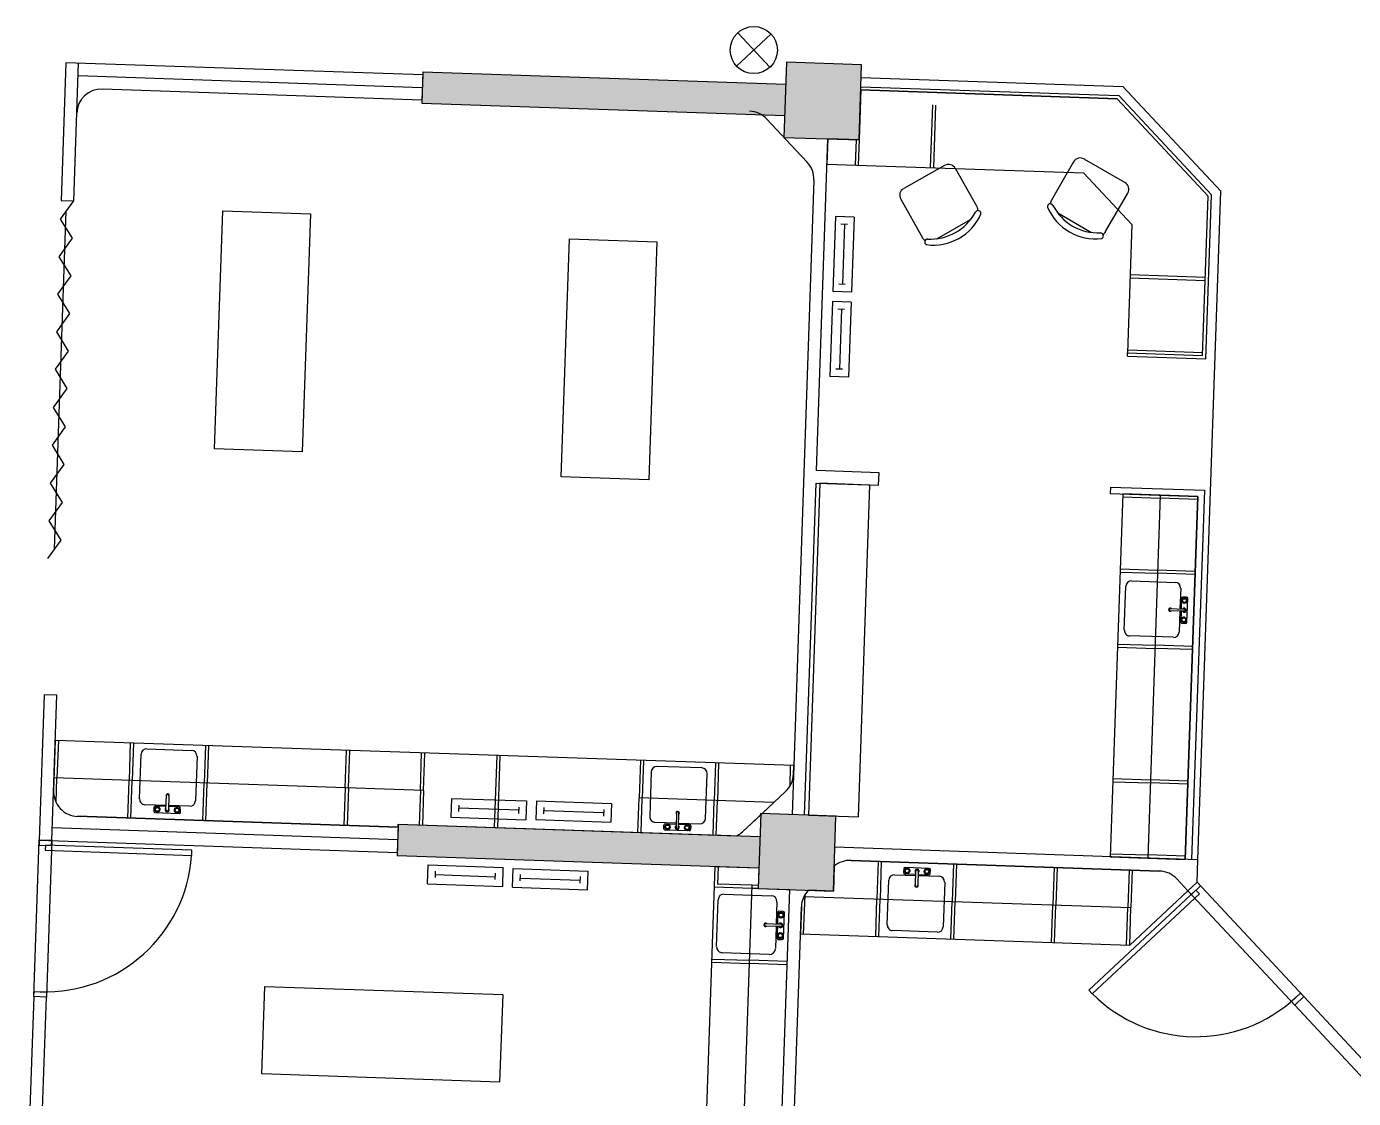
# Model space of a CAD drawing. Extents: x -28 to 149, y -33 to 76.
# Drawn here: x 102.55 to 113.15, y 14.36 to 22.92 of the extents above; entities that cross this region are included whole.
import ezdxf

# ---------------------------------------------------------------- set-up
doc = ezdxf.new("R2010")
doc.units = 0
doc.layers.add('arq-proyección edificios anexos', color=250, linetype='Continuous')

# ---------------------------------------------------------------- blocks, each defined once
blk = doc.blocks.new('Torre Sur')
for points in [[(34.138, 23.842), (33.539, 23.863), (33.518, 23.263), (34.118, 23.243)], [(33.533, 23.688), (30.635, 23.788), (30.626, 23.538), (33.524, 23.438)], [(33.933, 17.846), (33.333, 17.866), (33.312, 17.267), (33.912, 17.246)], [(33.327, 17.682), (30.438, 17.781), (30.43, 17.531), (33.318, 17.432)]]:
    blk.add_hatch(color=256).paths.add_polyline_path(points)
for p, q in [((33.14, 23.833), (33.414, 24.089)), ((33.405, 23.824), (33.149, 24.098)), ((27.785, 23.86), (27.748, 22.761)), ((30.634, 23.763), (27.785, 23.86)), ((27.848, 22.758), (27.885, 23.857)), ((33.539, 23.863), (33.518, 23.263)), ((34.138, 23.842), (33.539, 23.863)), ((34.118, 23.243), (34.138, 23.842)), ((27.882, 23.757), (30.63, 23.663)), ((30.635, 23.788), (30.626, 23.538)), ((30.634, 23.763), (30.627, 23.563)), ((30.635, 23.788), (33.533, 23.688)), ((34.135, 23.742), (36.224, 23.671)), ((28.078, 23.65), (30.627, 23.563)), ((34.132, 23.642), (34.118, 23.243)), ((34.132, 23.667), (36.19, 23.597)), ((34.132, 23.642), (36.179, 23.572)), ((36.179, 23.572), (34.132, 23.642)), ((37.006, 22.833), (36.224, 23.671)), ((30.626, 23.538), (33.524, 23.438)), ((34.703, 23.523), (34.686, 23.023)), ((34.728, 23.522), (34.711, 23.022)), ((36.904, 22.795), (36.179, 23.572)), ((36.904, 22.795), (36.179, 23.572)), ((36.93, 22.805), (36.19, 23.597)), ((33.382, 23.409), (33.615, 23.16)), ((33.518, 23.263), (34.118, 23.243)), ((33.777, 20.603), (33.868, 23.251)), ((33.868, 23.251), (33.861, 23.051)), ((34.118, 23.243), (33.868, 23.251)), ((34.093, 23.244), (34.086, 23.044)), ((34.118, 23.243), (34.111, 23.043)), ((33.615, 23.16), (33.703, 23.065)), ((33.861, 23.051), (35.91, 22.981)), ((34.8, 23.04), (34.474, 22.856)), ((35.059, 22.708), (34.886, 23.016)), ((35.83, 23.068), (35.653, 22.762)), ((36.24, 22.904), (35.915, 23.091)), ((33.757, 22.922), (33.583, 17.858)), ((35.91, 22.981), (36.296, 22.567)), ((36.086, 22.512), (36.263, 22.818)), ((36.822, 17.496), (37.006, 22.833)), ((36.86, 21.523), (36.904, 22.795)), ((36.86, 21.523), (36.904, 22.795)), ((36.885, 21.497), (36.93, 22.805)), ((27.695, 19.975), (27.787, 22.674)), ((27.742, 22.611), (27.848, 22.758)), ((27.748, 22.761), (27.848, 22.758)), ((28.972, 20.778), (29.037, 22.677)), ((29.037, 22.677), (29.737, 22.653)), ((34.45, 22.771), (34.624, 22.462)), ((27.837, 22.458), (27.742, 22.611)), ((29.737, 22.653), (29.672, 20.754)), ((33.928, 22.633), (33.907, 22.033)), ((34.078, 22.628), (33.928, 22.633)), ((34.024, 22.569), (33.973, 22.571)), ((34, 22.57), (33.984, 22.091)), ((34.078, 22.628), (34.057, 22.028)), ((34.737, 22.454), (35.007, 22.607)), ((35.704, 22.66), (35.972, 22.505)), ((36.296, 22.567), (36.261, 21.543)), ((27.732, 22.311), (27.837, 22.458)), ((31.74, 20.554), (31.805, 22.453)), ((31.805, 22.453), (32.504, 22.429)), ((32.504, 22.429), (32.439, 20.53)), ((27.827, 22.158), (27.732, 22.311)), ((27.722, 22.011), (27.827, 22.158)), ((36.281, 22.143), (36.881, 22.122)), ((36.282, 22.168), (36.882, 22.147)), ((34.007, 22.09), (33.956, 22.092)), ((27.817, 21.858), (27.722, 22.011)), ((33.904, 21.954), (33.884, 21.355)), ((34.054, 21.949), (33.904, 21.954)), ((34.057, 22.028), (33.907, 22.033)), ((34.054, 21.949), (34.034, 21.35)), ((27.712, 21.712), (27.817, 21.858)), ((34, 21.89), (33.949, 21.892)), ((33.977, 21.891), (33.961, 21.413)), ((27.806, 21.558), (27.712, 21.712)), ((27.701, 21.412), (27.806, 21.558)), ((36.26, 21.518), (36.261, 21.543)), ((36.26, 21.518), (36.885, 21.497)), ((36.261, 21.543), (36.86, 21.523)), ((36.261, 21.543), (36.86, 21.523)), ((36.262, 21.568), (36.861, 21.547)), ((27.796, 21.258), (27.701, 21.412)), ((33.984, 21.412), (33.933, 21.414)), ((34.034, 21.35), (33.884, 21.355)), ((27.687, 21.107), (27.796, 21.258)), ((27.782, 20.953), (27.687, 21.107)), ((27.677, 20.807), (27.782, 20.953)), ((27.772, 20.653), (27.677, 20.807)), ((29.672, 20.754), (28.972, 20.778)), ((27.663, 20.502), (27.772, 20.653)), ((32.439, 20.53), (31.74, 20.554)), ((34.277, 20.586), (33.777, 20.603)), ((34.273, 20.486), (34.277, 20.586)), ((27.757, 20.348), (27.663, 20.502)), ((33.683, 17.854), (33.774, 20.503)), ((33.804, 20.502), (33.713, 17.853)), ((33.774, 20.503), (34.273, 20.486)), ((34.203, 20.488), (33.804, 20.502)), ((34.112, 17.84), (34.203, 20.488)), ((36.124, 20.472), (36.122, 20.422)), ((36.124, 20.472), (36.874, 20.446)), ((36.874, 20.446), (36.772, 17.498)), ((27.652, 20.202), (27.757, 20.348)), ((36.122, 20.422), (36.822, 20.398)), ((36.222, 20.419), (36.123, 17.52)), ((36.221, 20.394), (36.521, 20.383)), ((36.822, 20.398), (36.222, 20.419)), ((36.522, 20.408), (36.422, 17.51)), ((36.821, 20.373), (36.521, 20.383)), ((36.822, 20.398), (36.722, 17.5)), ((36.722, 17.5), (36.822, 20.398)), ((27.747, 20.048), (27.652, 20.202)), ((27.642, 19.902), (27.747, 20.048)), ((36.202, 19.819), (36.501, 19.809)), ((36.201, 19.794), (36.501, 19.784)), ((36.292, 19.723), (36.643, 19.711)), ((36.801, 19.799), (36.501, 19.809)), ((36.8, 19.774), (36.501, 19.784)), ((36.235, 19.33), (36.247, 19.68)), ((36.685, 19.665), (36.679, 19.499)), ((36.601, 19.502), (36.713, 19.498)), ((36.691, 19.585), (36.688, 19.499)), ((36.731, 19.593), (36.701, 19.594)), ((36.734, 19.393), (36.741, 19.583)), ((36.712, 19.48), (36.6, 19.484)), ((36.679, 19.481), (36.673, 19.315)), ((36.688, 19.481), (36.685, 19.395)), ((36.628, 19.273), (36.277, 19.285)), ((36.694, 19.385), (36.724, 19.384)), ((36.18, 19.194), (36.48, 19.184)), ((36.181, 19.219), (36.481, 19.209)), ((36.78, 19.174), (36.48, 19.184)), ((36.781, 19.199), (36.481, 19.209)), ((27.612, 18.813), (27.572, 17.654)), ((27.712, 18.81), (27.612, 18.813)), ((27.672, 17.651), (27.712, 18.81)), ((27.7, 18.45), (27.686, 18.05)), ((33.596, 18.248), (27.7, 18.45)), ((27.725, 18.449), (27.714, 18.149)), ((28.299, 18.43), (28.289, 18.13)), ((28.324, 18.429), (28.314, 18.129)), ((28.373, 17.982), (28.386, 18.339)), ((28.432, 18.382), (28.788, 18.37)), ((28.899, 18.409), (28.889, 18.109)), ((28.924, 18.408), (28.914, 18.108)), ((30.015, 18.07), (30.026, 18.37)), ((30.04, 18.07), (30.051, 18.369)), ((30.615, 18.05), (30.625, 18.35)), ((30.64, 18.049), (30.65, 18.349)), ((31.225, 18.329), (31.205, 17.754)), ((31.25, 18.328), (31.23, 17.754)), ((28.832, 18.324), (28.819, 17.967)), ((32.372, 18.29), (32.362, 17.99)), ((32.397, 18.289), (32.387, 17.989)), ((32.861, 18.23), (32.504, 18.242)), ((32.971, 18.269), (32.961, 17.969)), ((32.996, 18.268), (32.986, 17.968)), ((33.566, 18.085), (33.571, 18.248)), ((33.594, 18.18), (33.596, 18.248)), ((30.64, 18.049), (27.689, 18.15)), ((27.708, 17.953), (27.714, 18.149)), ((28.279, 17.83), (28.289, 18.13)), ((28.304, 17.829), (28.314, 18.129)), ((32.458, 18.199), (32.446, 17.843)), ((32.892, 17.827), (32.904, 18.184)), ((36.143, 18.12), (36.443, 18.11)), ((36.144, 18.145), (36.444, 18.135)), ((36.744, 18.125), (36.444, 18.135)), ((28.584, 17.896), (28.588, 18.01)), ((28.607, 18.01), (28.603, 17.896)), ((28.878, 17.809), (28.889, 18.109)), ((28.903, 17.808), (28.914, 18.108)), ((30.015, 18.07), (30.005, 17.771)), ((30.04, 18.07), (30.03, 17.77)), ((30.615, 18.05), (30.606, 17.775)), ((30.64, 18.049), (30.631, 17.774)), ((33.436, 17.953), (33.53, 18.041)), ((33.436, 17.953), (33.53, 18.041)), ((36.743, 18.1), (36.443, 18.11)), ((28.586, 17.931), (28.416, 17.936)), ((28.488, 17.915), (28.487, 17.884)), ((28.585, 17.921), (28.498, 17.924)), ((28.773, 17.924), (28.604, 17.93)), ((28.691, 17.918), (28.604, 17.921)), ((28.7, 17.877), (28.701, 17.907)), ((30.863, 17.987), (30.858, 17.837)), ((30.863, 17.987), (31.463, 17.966)), ((30.922, 17.933), (30.92, 17.882)), ((30.921, 17.91), (31.4, 17.894)), ((31.401, 17.917), (31.399, 17.866)), ((31.463, 17.966), (31.458, 17.816)), ((31.542, 17.968), (31.537, 17.818)), ((31.542, 17.968), (32.141, 17.947)), ((31.6, 17.914), (31.599, 17.863)), ((32.141, 17.947), (32.136, 17.797)), ((32.352, 17.715), (32.362, 17.99)), ((33.436, 17.953), (32.362, 17.99)), ((32.377, 17.714), (32.387, 17.989)), ((32.952, 17.694), (32.961, 17.969)), ((32.977, 17.694), (32.986, 17.968)), ((33.186, 17.72), (33.436, 17.953)), ((33.343, 17.866), (33.436, 17.953)), ((30.437, 17.756), (27.879, 17.844)), ((27.879, 17.844), (30.437, 17.756)), ((28.496, 17.874), (28.689, 17.867)), ((30.858, 17.837), (31.458, 17.816)), ((31.537, 17.818), (32.136, 17.797)), ((31.6, 17.891), (32.078, 17.874)), ((32.079, 17.897), (32.077, 17.846)), ((32.661, 17.87), (32.657, 17.756)), ((32.675, 17.756), (32.679, 17.87)), ((33.186, 17.72), (33.333, 17.856)), ((33.333, 17.866), (33.312, 17.267)), ((33.333, 17.856), (33.333, 17.866)), ((33.333, 17.866), (33.343, 17.866)), ((33.933, 17.846), (33.333, 17.866)), ((33.713, 17.853), (34.112, 17.84)), ((33.912, 17.246), (33.933, 17.846)), ((30.434, 17.656), (27.676, 17.751)), ((30.438, 17.781), (30.43, 17.531)), ((30.437, 17.756), (30.431, 17.556)), ((30.437, 17.756), (30.438, 17.781)), ((30.438, 17.781), (33.327, 17.682)), ((30.438, 17.781), (33.141, 17.688)), ((32.489, 17.796), (32.658, 17.791)), ((32.559, 17.745), (32.56, 17.775)), ((32.762, 17.728), (32.569, 17.734)), ((32.571, 17.784), (32.658, 17.781)), ((32.676, 17.781), (32.764, 17.778)), ((32.677, 17.79), (32.846, 17.784)), ((32.773, 17.767), (32.772, 17.737)), ((27.529, 16.405), (27.572, 17.654)), ((27.572, 17.654), (27.571, 17.614)), ((27.571, 17.614), (27.671, 17.611)), ((27.572, 17.654), (30.431, 17.556)), ((27.572, 17.654), (27.672, 17.651)), ((27.672, 17.651), (27.572, 17.654)), ((27.621, 17.612), (27.619, 17.572)), ((28.791, 17.572), (27.621, 17.612)), ((27.672, 17.651), (27.629, 16.401)), ((27.671, 17.611), (27.672, 17.651)), ((36.822, 17.496), (33.924, 17.596)), ((27.619, 17.572), (28.79, 17.532)), ((28.79, 17.532), (28.791, 17.572)), ((30.43, 17.531), (33.318, 17.432)), ((34.053, 17.491), (36.515, 17.407)), ((36.515, 17.407), (34.053, 17.491)), ((34.27, 17.484), (34.26, 17.184)), ((34.295, 17.483), (34.285, 17.183)), ((36.123, 17.52), (36.722, 17.5)), ((36.124, 17.545), (36.423, 17.535)), ((36.723, 17.525), (36.423, 17.535)), ((36.816, 17.317), (36.822, 17.496)), ((30.672, 17.305), (30.678, 17.455)), ((30.678, 17.455), (31.277, 17.434)), ((30.735, 17.355), (30.736, 17.406)), ((30.735, 17.378), (31.214, 17.361)), ((31.213, 17.338), (31.215, 17.389)), ((31.272, 17.284), (31.277, 17.434)), ((31.351, 17.278), (31.356, 17.428)), ((31.356, 17.428), (31.955, 17.407)), ((31.413, 17.328), (31.415, 17.379)), ((31.95, 17.257), (31.955, 17.407)), ((32.872, 14.63), (32.968, 17.444)), ((32.968, 17.444), (33.318, 17.432)), ((32.993, 17.443), (32.988, 17.303)), ((33.318, 17.432), (33.312, 17.267)), ((33.919, 17.446), (33.912, 17.246)), ((34.401, 17.377), (34.57, 17.371)), ((34.474, 17.424), (34.473, 17.394)), ((34.483, 17.384), (34.57, 17.381)), ((34.678, 17.427), (34.485, 17.434)), ((34.567, 17.292), (34.571, 17.406)), ((34.589, 17.405), (34.586, 17.291)), ((34.589, 17.38), (34.676, 17.377)), ((34.686, 17.386), (34.687, 17.417)), ((34.87, 17.463), (34.86, 17.164)), ((34.895, 17.463), (34.885, 17.163)), ((35.674, 17.436), (35.663, 17.136)), ((35.699, 17.435), (35.688, 17.135)), ((36.273, 17.415), (36.263, 17.115)), ((36.298, 17.414), (36.288, 17.115)), ((30.672, 17.305), (31.272, 17.284)), ((31.351, 17.278), (31.95, 17.257)), ((31.414, 17.351), (31.892, 17.334)), ((31.892, 17.311), (31.893, 17.362)), ((33.262, 17.268), (32.962, 17.279)), ((33.263, 17.293), (32.988, 17.303)), ((33.171, 14.62), (33.263, 17.293)), ((33.312, 17.267), (33.262, 17.268)), ((33.313, 17.292), (33.263, 17.293)), ((34.342, 16.977), (34.355, 17.334)), ((34.588, 17.371), (34.757, 17.365)), ((34.801, 17.319), (34.788, 16.962)), ((36.655, 17.344), (36.743, 17.249)), ((36.743, 17.249), (36.655, 17.344)), ((36.816, 17.317), (36.743, 17.249)), ((36.816, 17.317), (36.743, 17.249)), ((36.743, 17.249), (36.816, 17.317)), ((36.843, 17.288), (36.77, 17.22)), ((37.669, 16.404), (36.816, 17.317)), ((36.816, 17.317), (36.843, 17.288)), ((32.98, 16.803), (32.993, 17.178)), ((33.041, 17.223), (33.416, 17.21)), ((33.312, 17.267), (33.562, 17.258)), ((33.312, 17.267), (33.912, 17.246)), ((33.462, 17.162), (33.456, 16.984)), ((33.562, 17.258), (33.471, 14.61)), ((33.562, 17.258), (33.471, 14.61)), ((33.675, 16.904), (33.686, 17.218)), ((33.678, 17.204), (36.288, 17.115)), ((33.912, 17.246), (33.713, 17.253)), ((34.25, 16.884), (34.26, 17.184)), ((34.275, 16.884), (34.285, 17.183)), ((34.849, 16.864), (34.86, 17.164)), ((34.874, 16.863), (34.885, 17.163)), ((35.951, 16.455), (36.807, 17.254)), ((36.834, 17.225), (35.978, 16.426)), ((36.278, 16.815), (36.743, 17.249)), ((36.743, 17.249), (37.596, 16.335)), ((36.77, 17.22), (36.743, 17.249)), ((36.807, 17.254), (36.834, 17.225)), ((33.468, 17.075), (33.465, 16.984)), ((33.477, 11.858), (33.658, 17.122)), ((33.511, 17.084), (33.479, 17.086)), ((33.514, 16.87), (33.521, 17.074)), ((33.658, 17.122), (33.65, 16.905)), ((35.653, 16.836), (35.663, 17.136)), ((35.678, 16.835), (35.688, 17.135)), ((36.253, 16.816), (36.263, 17.115)), ((36.278, 16.815), (36.288, 17.115)), ((33.491, 16.963), (33.371, 16.967)), ((33.372, 16.987), (33.492, 16.983)), ((33.455, 16.965), (33.449, 16.787)), ((33.465, 16.964), (33.461, 16.872)), ((33.472, 16.861), (33.503, 16.86)), ((33.65, 16.905), (36.278, 16.815)), ((34.742, 16.919), (34.385, 16.931)), ((33.4, 16.741), (33.025, 16.754)), ((32.942, 16.679), (33.242, 16.669)), ((32.943, 16.704), (33.243, 16.694)), ((33.542, 16.659), (33.242, 16.669)), ((33.542, 16.684), (33.243, 16.694)), ((27.529, 16.405), (27.531, 16.445)), ((27.531, 16.445), (27.631, 16.441)), ((27.631, 16.441), (27.629, 16.401)), ((29.349, 15.787), (29.373, 16.486)), ((29.373, 16.486), (31.272, 16.421)), ((31.272, 16.421), (31.248, 15.722)), ((35.978, 16.426), (35.951, 16.455)), ((37.642, 16.433), (37.569, 16.365)), ((37.669, 16.404), (37.642, 16.433)), ((27.529, 16.405), (27.471, 14.716)), ((27.629, 16.401), (27.529, 16.405)), ((27.629, 16.401), (27.529, 16.405)), ((27.629, 16.401), (27.529, 16.405)), ((27.582, 15.012), (27.629, 16.401)), ((37.569, 16.365), (37.596, 16.335)), ((37.669, 16.404), (37.596, 16.335)), ((37.596, 16.335), (37.669, 16.404)), ((37.596, 16.335), (37.669, 16.404)), ((37.596, 16.335), (41.148, 12.53)), ((38.244, 15.788), (37.669, 16.404)), ((31.248, 15.722), (29.349, 15.787))]:
    blk.add_line(p, q)
for centre, radius in [((33.277, 23.961), 0.188), ((36.715, 19.566), 0.017), ((36.715, 19.566), 0.0148), ((36.71, 19.412), 0.017), ((36.71, 19.412), 0.0148), ((28.515, 17.899), 0.0173), ((28.515, 17.899), 0.015), ((28.672, 17.893), 0.0173), ((28.672, 17.893), 0.015), ((32.588, 17.759), 0.0173), ((32.588, 17.759), 0.015), ((32.744, 17.753), 0.0173), ((32.744, 17.753), 0.015), ((34.502, 17.408), 0.0173), ((34.502, 17.408), 0.015), ((34.659, 17.403), 0.0173), ((34.659, 17.403), 0.015), ((33.494, 17.055), 0.0182), ((33.494, 17.055), 0.0158), ((33.489, 16.891), 0.0182), ((33.489, 16.891), 0.0158)]:
    blk.add_circle(centre, radius)
for centre, radius, start, end in [((28.071, 23.45), 0.2, 88.033, 178.033), ((33.236, 23.273), 0.2, 43.033, 88.033), ((35.884, 23.037), 0.0625, 59.9749, 149.9749), ((33.557, 22.929), 0.2, 358.033, 43.033), ((34.831, 22.985), 0.0625, 29.3906, 119.3906), ((36.209, 22.849), 0.0625, 329.9749, 59.9749), ((34.504, 22.801), 0.0625, 119.3906, 209.3906), ((35.067, 22.656), 0.0229, 352.7005, 151.418), ((35.005, 22.677), 0.0625, 1.8062, 29.3906), ((35.644, 22.71), 0.0229, 27.9475, 186.665), ((36.005, 22.871), 0.417, 203.105, 276.8448), ((35.707, 22.73), 0.0625, 149.9749, 177.5594), ((36.027, 22.91), 0.409, 207.5507, 272.3992), ((34.709, 22.821), 0.417, 262.5207, 336.2605), ((34.686, 22.86), 0.409, 266.9664, 331.8149), ((34.678, 22.493), 0.0625, 209.3906, 236.975), ((36.045, 22.478), 0.0229, 293.2848, 92.0023), ((36.032, 22.543), 0.0625, 302.3905, 329.9749), ((34.664, 22.429), 0.0229, 87.3632, 246.0807), ((36.291, 19.679), 0.0438, 88.033, 178.033), ((36.641, 19.667), 0.0438, 358.033, 88.033), ((36.601, 19.493), 0.0128, 42.9544, 313.1117), ((36.601, 19.493), 0.00904, 88.033, 268.033), ((36.701, 19.584), 0.00979, 88.033, 178.033), ((36.715, 19.566), 0.0219, 160.1964, 165.8697), ((36.695, 19.571), 0.000979, 165.8697, 224.3202), ((36.691, 19.567), 0.00511, 311.7458, 44.3202), ((36.695, 19.562), 0.000979, 131.7458, 190.1964), ((36.715, 19.566), 0.0219, 190.1964, 195.8697), ((36.695, 19.56), 0.000979, 195.8697, 254.3202), ((36.694, 19.579), 0.00511, 281.7458, 14.3202), ((36.696, 19.573), 0.000979, 101.7458, 160.1964), ((36.694, 19.554), 0.00511, 341.7458, 74.3202), ((36.699, 19.552), 0.000979, 161.7458, 220.1964), ((36.713, 19.489), 0.0165, 211.138, 144.928), ((36.7, 19.58), 0.000979, 135.8697, 194.3202), ((36.715, 19.566), 0.0219, 220.1964, 225.8697), ((36.715, 19.566), 0.0219, 130.1964, 135.8697), ((36.701, 19.551), 0.000979, 225.8697, 284.3202), ((36.702, 19.582), 0.000979, 71.7458, 130.1964), ((36.702, 19.545), 0.00511, 11.7458, 104.3202), ((36.704, 19.587), 0.00511, 251.7458, 344.3202), ((36.708, 19.546), 0.000979, 191.7458, 250.1964), ((36.715, 19.566), 0.0219, 250.1964, 255.8697), ((36.71, 19.586), 0.000979, 105.8697, 164.3202), ((36.715, 19.566), 0.0219, 100.1964, 105.8697), ((36.71, 19.545), 0.000979, 255.8697, 314.3202), ((36.712, 19.586), 0.000979, 41.7458, 100.1964), ((36.714, 19.541), 0.00511, 41.7458, 134.3202), ((36.716, 19.59), 0.00511, 221.7458, 314.3202), ((36.713, 19.489), 0.00904, 268.033, 88.033), ((36.719, 19.545), 0.000979, 221.7458, 280.1964), ((36.715, 19.566), 0.0219, 280.1964, 285.8697), ((36.72, 19.586), 0.000979, 75.8697, 134.3202), ((36.715, 19.566), 0.0219, 70.1964, 75.8697), ((36.721, 19.546), 0.000979, 285.8697, 344.3202), ((36.727, 19.544), 0.00511, 71.7458, 164.3202), ((36.722, 19.585), 0.000979, 11.7458, 70.1964), ((36.728, 19.587), 0.00511, 191.7458, 284.3202), ((36.729, 19.55), 0.000979, 251.7458, 310.1964), ((36.715, 19.566), 0.0219, 310.1964, 315.8697), ((36.73, 19.581), 0.000979, 45.8697, 104.3202), ((36.731, 19.583), 0.00979, 358.033, 88.033), ((36.715, 19.566), 0.0219, 40.1964, 45.8697), ((36.736, 19.553), 0.00511, 101.7458, 194.3202), ((36.73, 19.551), 0.000979, 315.8697, 14.3202), ((36.731, 19.579), 0.000979, 341.7458, 40.1964), ((36.737, 19.577), 0.00511, 161.7458, 254.3202), ((36.74, 19.565), 0.00511, 131.7458, 224.3202), ((36.735, 19.559), 0.000979, 281.7458, 340.1964), ((36.735, 19.571), 0.000979, 15.8697, 74.3202), ((36.715, 19.566), 0.0219, 10.1964, 15.8697), ((36.736, 19.561), 0.000979, 345.8697, 44.3202), ((36.715, 19.566), 0.0219, 340.1964, 345.8697), ((36.736, 19.569), 0.000979, 311.7458, 10.1964), ((36.695, 19.395), 0.00979, 178.033, 268.033), ((36.689, 19.408), 0.000979, 131.7458, 190.1964), ((36.71, 19.412), 0.0219, 190.1964, 195.8697), ((36.69, 19.419), 0.000979, 101.7458, 160.1964), ((36.71, 19.412), 0.0219, 160.1964, 165.8697), ((36.69, 19.417), 0.000979, 165.8697, 224.3202), ((36.685, 19.413), 0.00511, 311.7458, 44.3202), ((36.69, 19.406), 0.000979, 195.8697, 254.3202), ((36.689, 19.425), 0.00511, 281.7458, 14.3202), ((36.688, 19.4), 0.00511, 341.7458, 74.3202), ((36.694, 19.399), 0.000979, 161.7458, 220.1964), ((36.71, 19.412), 0.0219, 220.1964, 225.8697), ((36.71, 19.412), 0.0219, 130.1964, 135.8697), ((36.695, 19.427), 0.000979, 135.8697, 194.3202), ((36.695, 19.397), 0.000979, 225.8697, 284.3202), ((36.697, 19.428), 0.000979, 71.7458, 130.1964), ((36.697, 19.391), 0.00511, 11.7458, 104.3202), ((36.698, 19.434), 0.00511, 251.7458, 344.3202), ((36.703, 19.392), 0.000979, 191.7458, 250.1964), ((36.704, 19.432), 0.000979, 105.8697, 164.3202), ((36.71, 19.412), 0.0219, 250.1964, 255.8697), ((36.71, 19.412), 0.0219, 100.1964, 105.8697), ((36.705, 19.392), 0.000979, 255.8697, 314.3202), ((36.706, 19.433), 0.000979, 41.7458, 100.1964), ((36.709, 19.387), 0.00511, 41.7458, 134.3202), ((36.711, 19.437), 0.00511, 221.7458, 314.3202), ((36.714, 19.391), 0.000979, 221.7458, 280.1964), ((36.715, 19.432), 0.000979, 75.8697, 134.3202), ((36.71, 19.412), 0.0219, 280.1964, 285.8697), ((36.71, 19.412), 0.0219, 70.1964, 75.8697), ((36.716, 19.392), 0.000979, 285.8697, 344.3202), ((36.717, 19.432), 0.000979, 11.7458, 70.1964), ((36.722, 19.39), 0.00511, 71.7458, 164.3202), ((36.723, 19.433), 0.00511, 191.7458, 284.3202), ((36.724, 19.396), 0.000979, 251.7458, 310.1964), ((36.725, 19.427), 0.000979, 45.8697, 104.3202), ((36.71, 19.412), 0.0219, 310.1964, 315.8697), ((36.724, 19.394), 0.00979, 268.033, 358.033), ((36.71, 19.412), 0.0219, 40.1964, 45.8697), ((36.731, 19.399), 0.00511, 101.7458, 194.3202), ((36.725, 19.397), 0.000979, 315.8697, 14.3202), ((36.726, 19.425), 0.000979, 341.7458, 40.1964), ((36.732, 19.424), 0.00511, 161.7458, 254.3202), ((36.73, 19.418), 0.000979, 15.8697, 74.3202), ((36.735, 19.411), 0.00511, 131.7458, 224.3202), ((36.73, 19.405), 0.000979, 281.7458, 340.1964), ((36.71, 19.412), 0.0219, 10.1964, 15.8697), ((36.731, 19.416), 0.000979, 311.7458, 10.1964), ((36.73, 19.407), 0.000979, 345.8697, 44.3202), ((36.71, 19.412), 0.0219, 340.1964, 345.8697), ((36.279, 19.328), 0.0438, 178.033, 268.033), ((36.629, 19.316), 0.0438, 268.033, 358.033), ((28.43, 18.338), 0.0446, 88.033, 178.033), ((28.787, 18.325), 0.0446, 358.033, 88.033), ((32.503, 18.198), 0.0446, 88.033, 178.033), ((32.86, 18.186), 0.0446, 358.033, 88.033), ((33.394, 18.187), 0.2, 313.033, 358.033), ((27.886, 18.043), 0.2, 178.033, 268.033), ((27.886, 18.043), 0.2, 178.033, 268.033), ((27.886, 18.043), 0.2, 178.033, 268.033), ((28.598, 18.01), 0.013, 312.9544, 223.1117), ((28.598, 18.01), 0.0092, 358.033, 178.033), ((28.418, 17.981), 0.0446, 178.033, 268.033), ((28.498, 17.914), 0.00997, 88.033, 178.033), ((28.495, 17.906), 0.000997, 101.7458, 160.1964), ((28.515, 17.899), 0.0223, 160.1964, 165.8697), ((28.495, 17.904), 0.000997, 165.8697, 224.3202), ((28.49, 17.899), 0.00521, 311.7458, 44.3202), ((28.494, 17.912), 0.00521, 281.7458, 14.3202), ((28.515, 17.899), 0.0223, 130.1964, 135.8697), ((28.5, 17.913), 0.000997, 135.8697, 194.3202), ((28.502, 17.915), 0.000997, 71.7458, 130.1964), ((28.504, 17.921), 0.00521, 251.7458, 344.3202), ((28.515, 17.899), 0.0223, 100.1964, 105.8697), ((28.51, 17.919), 0.000997, 105.8697, 164.3202), ((28.512, 17.919), 0.000997, 41.7458, 100.1964), ((28.516, 17.924), 0.00521, 221.7458, 314.3202), ((28.521, 17.919), 0.000997, 75.8697, 134.3202), ((28.515, 17.899), 0.0223, 70.1964, 75.8697), ((28.523, 17.919), 0.000997, 11.7458, 70.1964), ((28.529, 17.92), 0.00521, 191.7458, 284.3202), ((28.53, 17.914), 0.000997, 45.8697, 104.3202), ((28.515, 17.899), 0.0223, 40.1964, 45.8697), ((28.532, 17.912), 0.000997, 341.7458, 40.1964), ((28.537, 17.91), 0.00521, 161.7458, 254.3202), ((28.536, 17.904), 0.000997, 15.8697, 74.3202), ((28.515, 17.899), 0.0223, 10.1964, 15.8697), ((28.594, 17.896), 0.0168, 121.138, 54.928), ((28.651, 17.906), 0.00521, 281.7458, 14.3202), ((28.672, 17.893), 0.0223, 130.1964, 135.8697), ((28.657, 17.908), 0.000997, 135.8697, 194.3202), ((28.658, 17.909), 0.000997, 71.7458, 130.1964), ((28.66, 17.915), 0.00521, 251.7458, 344.3202), ((28.666, 17.914), 0.000997, 105.8697, 164.3202), ((28.672, 17.893), 0.0223, 100.1964, 105.8697), ((28.668, 17.914), 0.000997, 41.7458, 100.1964), ((28.673, 17.918), 0.00521, 221.7458, 314.3202), ((28.677, 17.914), 0.000997, 75.8697, 134.3202), ((28.672, 17.893), 0.0223, 70.1964, 75.8697), ((28.679, 17.913), 0.000997, 11.7458, 70.1964), ((28.685, 17.914), 0.00521, 191.7458, 284.3202), ((28.687, 17.908), 0.000997, 45.8697, 104.3202), ((28.672, 17.893), 0.0223, 40.1964, 45.8697), ((28.688, 17.907), 0.000997, 341.7458, 40.1964), ((28.694, 17.905), 0.00521, 161.7458, 254.3202), ((28.691, 17.908), 0.00997, 358.033, 88.033), ((28.775, 17.969), 0.0446, 268.033, 358.033), ((28.497, 17.884), 0.00997, 178.033, 268.033), ((28.494, 17.895), 0.000997, 131.7458, 190.1964), ((28.515, 17.899), 0.0223, 190.1964, 195.8697), ((28.495, 17.893), 0.000997, 195.8697, 254.3202), ((28.493, 17.887), 0.00521, 341.7458, 74.3202), ((28.499, 17.885), 0.000997, 161.7458, 220.1964), ((28.515, 17.899), 0.0223, 220.1964, 225.8697), ((28.501, 17.883), 0.000997, 225.8697, 284.3202), ((28.502, 17.877), 0.00521, 11.7458, 104.3202), ((28.508, 17.879), 0.000997, 191.7458, 250.1964), ((28.515, 17.899), 0.0223, 250.1964, 255.8697), ((28.51, 17.878), 0.000997, 255.8697, 314.3202), ((28.514, 17.873), 0.00521, 41.7458, 134.3202), ((28.519, 17.878), 0.000997, 221.7458, 280.1964), ((28.515, 17.899), 0.0223, 280.1964, 285.8697), ((28.521, 17.878), 0.000997, 285.8697, 344.3202), ((28.527, 17.876), 0.00521, 71.7458, 164.3202), ((28.529, 17.882), 0.000997, 251.7458, 310.1964), ((28.515, 17.899), 0.0223, 310.1964, 315.8697), ((28.537, 17.885), 0.00521, 101.7458, 194.3202), ((28.531, 17.884), 0.000997, 315.8697, 14.3202), ((28.54, 17.898), 0.00521, 131.7458, 224.3202), ((28.515, 17.899), 0.0223, 340.1964, 345.8697), ((28.535, 17.891), 0.000997, 281.7458, 340.1964), ((28.536, 17.902), 0.000997, 311.7458, 10.1964), ((28.536, 17.893), 0.000997, 345.8697, 44.3202), ((28.594, 17.896), 0.0092, 178.033, 358.033), ((28.672, 17.893), 0.0223, 160.1964, 165.8697), ((28.651, 17.898), 0.000997, 165.8697, 224.3202), ((28.647, 17.894), 0.00521, 311.7458, 44.3202), ((28.651, 17.889), 0.000997, 131.7458, 190.1964), ((28.672, 17.893), 0.0223, 190.1964, 195.8697), ((28.651, 17.887), 0.000997, 195.8697, 254.3202), ((28.652, 17.9), 0.000997, 101.7458, 160.1964), ((28.65, 17.881), 0.00521, 341.7458, 74.3202), ((28.656, 17.879), 0.000997, 161.7458, 220.1964), ((28.672, 17.893), 0.0223, 220.1964, 225.8697), ((28.657, 17.878), 0.000997, 225.8697, 284.3202), ((28.659, 17.872), 0.00521, 11.7458, 104.3202), ((28.665, 17.873), 0.000997, 191.7458, 250.1964), ((28.672, 17.893), 0.0223, 250.1964, 255.8697), ((28.667, 17.873), 0.000997, 255.8697, 314.3202), ((28.671, 17.868), 0.00521, 41.7458, 134.3202), ((28.676, 17.872), 0.000997, 221.7458, 280.1964), ((28.672, 17.893), 0.0223, 280.1964, 285.8697), ((28.678, 17.873), 0.000997, 285.8697, 344.3202), ((28.684, 17.871), 0.00521, 71.7458, 164.3202), ((28.686, 17.877), 0.000997, 251.7458, 310.1964), ((28.672, 17.893), 0.0223, 310.1964, 315.8697), ((28.693, 17.88), 0.00521, 101.7458, 194.3202), ((28.687, 17.878), 0.000997, 315.8697, 14.3202), ((28.69, 17.877), 0.00997, 268.033, 358.033), ((28.697, 17.892), 0.00521, 131.7458, 224.3202), ((28.692, 17.886), 0.000997, 281.7458, 340.1964), ((28.692, 17.899), 0.000997, 15.8697, 74.3202), ((28.672, 17.893), 0.0223, 10.1964, 15.8697), ((28.693, 17.897), 0.000997, 311.7458, 10.1964), ((28.692, 17.888), 0.000997, 345.8697, 44.3202), ((28.672, 17.893), 0.0223, 340.1964, 345.8697), ((32.491, 17.841), 0.0446, 178.033, 268.033), ((32.67, 17.87), 0.013, 312.9544, 223.1117), ((32.67, 17.87), 0.0092, 358.033, 178.033), ((32.847, 17.829), 0.0446, 268.033, 358.033), ((32.569, 17.744), 0.00997, 178.033, 268.033), ((32.57, 17.774), 0.00997, 88.033, 178.033), ((32.588, 17.759), 0.0223, 160.1964, 165.8697), ((32.567, 17.764), 0.000997, 165.8697, 224.3202), ((32.563, 17.76), 0.00521, 311.7458, 44.3202), ((32.567, 17.755), 0.000997, 131.7458, 190.1964), ((32.588, 17.759), 0.0223, 190.1964, 195.8697), ((32.568, 17.766), 0.000997, 101.7458, 160.1964), ((32.567, 17.753), 0.000997, 195.8697, 254.3202), ((32.566, 17.747), 0.00521, 341.7458, 74.3202), ((32.567, 17.772), 0.00521, 281.7458, 14.3202), ((32.572, 17.745), 0.000997, 161.7458, 220.1964), ((32.588, 17.759), 0.0223, 220.1964, 225.8697), ((32.588, 17.759), 0.0223, 130.1964, 135.8697), ((32.573, 17.773), 0.000997, 135.8697, 194.3202), ((32.573, 17.743), 0.000997, 225.8697, 284.3202), ((32.575, 17.737), 0.00521, 11.7458, 104.3202), ((32.574, 17.775), 0.000997, 71.7458, 130.1964), ((32.576, 17.781), 0.00521, 251.7458, 344.3202), ((32.581, 17.739), 0.000997, 191.7458, 250.1964), ((32.588, 17.759), 0.0223, 250.1964, 255.8697), ((32.582, 17.779), 0.000997, 105.8697, 164.3202), ((32.588, 17.759), 0.0223, 100.1964, 105.8697), ((32.587, 17.734), 0.00521, 41.7458, 134.3202), ((32.583, 17.738), 0.000997, 255.8697, 314.3202), ((32.584, 17.78), 0.000997, 41.7458, 100.1964), ((32.589, 17.784), 0.00521, 221.7458, 314.3202), ((32.592, 17.738), 0.000997, 221.7458, 280.1964), ((32.593, 17.779), 0.000997, 75.8697, 134.3202), ((32.588, 17.759), 0.0223, 280.1964, 285.8697), ((32.588, 17.759), 0.0223, 70.1964, 75.8697), ((32.594, 17.738), 0.000997, 285.8697, 344.3202), ((32.595, 17.779), 0.000997, 11.7458, 70.1964), ((32.6, 17.737), 0.00521, 71.7458, 164.3202), ((32.601, 17.78), 0.00521, 191.7458, 284.3202), ((32.602, 17.742), 0.000997, 251.7458, 310.1964), ((32.588, 17.759), 0.0223, 310.1964, 315.8697), ((32.588, 17.759), 0.0223, 40.1964, 45.8697), ((32.603, 17.774), 0.000997, 45.8697, 104.3202), ((32.609, 17.745), 0.00521, 101.7458, 194.3202), ((32.603, 17.744), 0.000997, 315.8697, 14.3202), ((32.604, 17.772), 0.000997, 341.7458, 40.1964), ((32.61, 17.77), 0.00521, 161.7458, 254.3202), ((32.613, 17.758), 0.00521, 131.7458, 224.3202), ((32.608, 17.751), 0.000997, 281.7458, 340.1964), ((32.608, 17.764), 0.000997, 15.8697, 74.3202), ((32.588, 17.759), 0.0223, 10.1964, 15.8697), ((32.609, 17.753), 0.000997, 345.8697, 44.3202), ((32.588, 17.759), 0.0223, 340.1964, 345.8697), ((32.609, 17.762), 0.000997, 311.7458, 10.1964), ((32.666, 17.756), 0.0168, 121.138, 54.928), ((32.666, 17.756), 0.0092, 178.033, 358.033), ((32.724, 17.761), 0.000997, 101.7458, 160.1964), ((32.744, 17.753), 0.0223, 160.1964, 165.8697), ((32.724, 17.758), 0.000997, 165.8697, 224.3202), ((32.719, 17.754), 0.00521, 311.7458, 44.3202), ((32.724, 17.75), 0.000997, 131.7458, 190.1964), ((32.744, 17.753), 0.0223, 190.1964, 195.8697), ((32.724, 17.747), 0.000997, 195.8697, 254.3202), ((32.723, 17.767), 0.00521, 281.7458, 14.3202), ((32.722, 17.742), 0.00521, 341.7458, 74.3202), ((32.728, 17.74), 0.000997, 161.7458, 220.1964), ((32.744, 17.753), 0.0223, 220.1964, 225.8697), ((32.744, 17.753), 0.0223, 130.1964, 135.8697), ((32.729, 17.768), 0.000997, 135.8697, 194.3202), ((32.73, 17.738), 0.000997, 225.8697, 284.3202), ((32.731, 17.77), 0.000997, 71.7458, 130.1964), ((32.731, 17.732), 0.00521, 11.7458, 104.3202), ((32.733, 17.775), 0.00521, 251.7458, 344.3202), ((32.737, 17.733), 0.000997, 191.7458, 250.1964), ((32.744, 17.753), 0.0223, 250.1964, 255.8697), ((32.739, 17.774), 0.000997, 105.8697, 164.3202), ((32.744, 17.753), 0.0223, 100.1964, 105.8697), ((32.739, 17.733), 0.000997, 255.8697, 314.3202), ((32.744, 17.728), 0.00521, 41.7458, 134.3202), ((32.741, 17.774), 0.000997, 41.7458, 100.1964), ((32.745, 17.778), 0.00521, 221.7458, 314.3202), ((32.748, 17.732), 0.000997, 221.7458, 280.1964), ((32.744, 17.753), 0.0223, 280.1964, 285.8697), ((32.75, 17.774), 0.000997, 75.8697, 134.3202), ((32.744, 17.753), 0.0223, 70.1964, 75.8697), ((32.756, 17.731), 0.00521, 71.7458, 164.3202), ((32.75, 17.733), 0.000997, 285.8697, 344.3202), ((32.752, 17.773), 0.000997, 11.7458, 70.1964), ((32.758, 17.775), 0.00521, 191.7458, 284.3202), ((32.758, 17.737), 0.000997, 251.7458, 310.1964), ((32.759, 17.769), 0.000997, 45.8697, 104.3202), ((32.744, 17.753), 0.0223, 310.1964, 315.8697), ((32.744, 17.753), 0.0223, 40.1964, 45.8697), ((32.76, 17.738), 0.000997, 315.8697, 14.3202), ((32.761, 17.767), 0.000997, 341.7458, 40.1964), ((32.767, 17.765), 0.00521, 161.7458, 254.3202), ((32.766, 17.74), 0.00521, 101.7458, 194.3202), ((32.762, 17.738), 0.00997, 268.033, 358.033), ((32.763, 17.768), 0.00997, 358.033, 88.033), ((32.77, 17.752), 0.00521, 131.7458, 224.3202), ((32.765, 17.759), 0.000997, 15.8697, 74.3202), ((32.744, 17.753), 0.0223, 340.1964, 345.8697), ((32.764, 17.746), 0.000997, 281.7458, 340.1964), ((32.744, 17.753), 0.0223, 10.1964, 15.8697), ((32.765, 17.757), 0.000997, 311.7458, 10.1964), ((32.765, 17.748), 0.000997, 345.8697, 44.3202), ((33.05, 17.866), 0.2, 296.988, 313.033), ((27.621, 17.612), 1.17, 268.033, 356.0671), ((34.046, 17.292), 0.2, 88.033, 129.655), ((34.046, 17.292), 0.2, 88.033, 129.655), ((34.399, 17.332), 0.0446, 88.033, 178.033), ((34.483, 17.393), 0.00997, 178.033, 268.033), ((34.484, 17.424), 0.00997, 88.033, 178.033), ((34.502, 17.408), 0.0223, 160.1964, 165.8697), ((34.481, 17.413), 0.000997, 165.8697, 224.3202), ((34.477, 17.409), 0.00521, 311.7458, 44.3202), ((34.481, 17.404), 0.000997, 131.7458, 190.1964), ((34.502, 17.408), 0.0223, 190.1964, 195.8697), ((34.482, 17.415), 0.000997, 101.7458, 160.1964), ((34.482, 17.402), 0.000997, 195.8697, 254.3202), ((34.48, 17.396), 0.00521, 341.7458, 74.3202), ((34.481, 17.421), 0.00521, 281.7458, 14.3202), ((34.486, 17.394), 0.000997, 161.7458, 220.1964), ((34.502, 17.408), 0.0223, 220.1964, 225.8697), ((34.502, 17.408), 0.0223, 130.1964, 135.8697), ((34.487, 17.423), 0.000997, 135.8697, 194.3202), ((34.487, 17.393), 0.000997, 225.8697, 284.3202), ((34.489, 17.387), 0.00521, 11.7458, 104.3202), ((34.488, 17.424), 0.000997, 71.7458, 130.1964), ((34.49, 17.43), 0.00521, 251.7458, 344.3202), ((34.495, 17.388), 0.000997, 191.7458, 250.1964), ((34.502, 17.408), 0.0223, 250.1964, 255.8697), ((34.496, 17.428), 0.000997, 105.8697, 164.3202), ((34.502, 17.408), 0.0223, 100.1964, 105.8697), ((34.497, 17.387), 0.000997, 255.8697, 314.3202), ((34.498, 17.429), 0.000997, 41.7458, 100.1964), ((34.501, 17.383), 0.00521, 41.7458, 134.3202), ((34.503, 17.433), 0.00521, 221.7458, 314.3202), ((34.506, 17.387), 0.000997, 221.7458, 280.1964), ((34.502, 17.408), 0.0223, 280.1964, 285.8697), ((34.507, 17.429), 0.000997, 75.8697, 134.3202), ((34.502, 17.408), 0.0223, 70.1964, 75.8697), ((34.508, 17.387), 0.000997, 285.8697, 344.3202), ((34.514, 17.386), 0.00521, 71.7458, 164.3202), ((34.509, 17.428), 0.000997, 11.7458, 70.1964), ((34.515, 17.429), 0.00521, 191.7458, 284.3202), ((34.516, 17.392), 0.000997, 251.7458, 310.1964), ((34.502, 17.408), 0.0223, 310.1964, 315.8697), ((34.517, 17.423), 0.000997, 45.8697, 104.3202), ((34.502, 17.408), 0.0223, 40.1964, 45.8697), ((34.523, 17.395), 0.00521, 101.7458, 194.3202), ((34.517, 17.393), 0.000997, 315.8697, 14.3202), ((34.518, 17.422), 0.000997, 341.7458, 40.1964), ((34.524, 17.42), 0.00521, 161.7458, 254.3202), ((34.527, 17.407), 0.00521, 131.7458, 224.3202), ((34.522, 17.401), 0.000997, 281.7458, 340.1964), ((34.523, 17.414), 0.000997, 15.8697, 74.3202), ((34.502, 17.408), 0.0223, 10.1964, 15.8697), ((34.523, 17.403), 0.000997, 345.8697, 44.3202), ((34.502, 17.408), 0.0223, 340.1964, 345.8697), ((34.523, 17.412), 0.000997, 311.7458, 10.1964), ((34.58, 17.405), 0.0168, 301.138, 234.928), ((34.58, 17.405), 0.0092, 358.033, 178.033), ((34.659, 17.403), 0.0223, 160.1964, 165.8697), ((34.638, 17.408), 0.000997, 165.8697, 224.3202), ((34.633, 17.403), 0.00521, 311.7458, 44.3202), ((34.638, 17.399), 0.000997, 131.7458, 190.1964), ((34.659, 17.403), 0.0223, 190.1964, 195.8697), ((34.638, 17.397), 0.000997, 195.8697, 254.3202), ((34.637, 17.416), 0.00521, 281.7458, 14.3202), ((34.639, 17.41), 0.000997, 101.7458, 160.1964), ((34.636, 17.391), 0.00521, 341.7458, 74.3202), ((34.642, 17.389), 0.000997, 161.7458, 220.1964), ((34.643, 17.417), 0.000997, 135.8697, 194.3202), ((34.659, 17.403), 0.0223, 220.1964, 225.8697), ((34.659, 17.403), 0.0223, 130.1964, 135.8697), ((34.644, 17.387), 0.000997, 225.8697, 284.3202), ((34.645, 17.419), 0.000997, 71.7458, 130.1964), ((34.645, 17.381), 0.00521, 11.7458, 104.3202), ((34.647, 17.425), 0.00521, 251.7458, 344.3202), ((34.651, 17.383), 0.000997, 191.7458, 250.1964), ((34.659, 17.403), 0.0223, 250.1964, 255.8697), ((34.659, 17.403), 0.0223, 100.1964, 105.8697), ((34.653, 17.423), 0.000997, 105.8697, 164.3202), ((34.653, 17.382), 0.000997, 255.8697, 314.3202), ((34.658, 17.378), 0.00521, 41.7458, 134.3202), ((34.655, 17.424), 0.000997, 41.7458, 100.1964), ((34.659, 17.428), 0.00521, 221.7458, 314.3202), ((34.662, 17.382), 0.000997, 221.7458, 280.1964), ((34.659, 17.403), 0.0223, 280.1964, 285.8697), ((34.664, 17.423), 0.000997, 75.8697, 134.3202), ((34.659, 17.403), 0.0223, 70.1964, 75.8697), ((34.67, 17.38), 0.00521, 71.7458, 164.3202), ((34.664, 17.382), 0.000997, 285.8697, 344.3202), ((34.666, 17.423), 0.000997, 11.7458, 70.1964), ((34.672, 17.424), 0.00521, 191.7458, 284.3202), ((34.672, 17.386), 0.000997, 251.7458, 310.1964), ((34.673, 17.418), 0.000997, 45.8697, 104.3202), ((34.659, 17.403), 0.0223, 310.1964, 315.8697), ((34.659, 17.403), 0.0223, 40.1964, 45.8697), ((34.681, 17.414), 0.00521, 161.7458, 254.3202), ((34.68, 17.389), 0.00521, 101.7458, 194.3202), ((34.674, 17.388), 0.000997, 315.8697, 14.3202), ((34.675, 17.416), 0.000997, 341.7458, 40.1964), ((34.676, 17.387), 0.00997, 268.033, 358.033), ((34.677, 17.417), 0.00997, 358.033, 88.033), ((34.684, 17.402), 0.00521, 131.7458, 224.3202), ((34.679, 17.408), 0.000997, 15.8697, 74.3202), ((34.659, 17.403), 0.0223, 340.1964, 345.8697), ((34.679, 17.395), 0.000997, 281.7458, 340.1964), ((34.659, 17.403), 0.0223, 10.1964, 15.8697), ((34.679, 17.406), 0.000997, 311.7458, 10.1964), ((34.679, 17.397), 0.000997, 345.8697, 44.3202), ((36.509, 17.207), 0.2, 43.033, 88.033), ((36.509, 17.207), 0.2, 43.033, 88.033), ((34.576, 17.291), 0.013, 132.9544, 43.1117), ((34.576, 17.291), 0.0092, 178.033, 358.033), ((34.756, 17.32), 0.0446, 358.033, 88.033), ((33.039, 17.176), 0.0469, 88.033, 178.033), ((33.415, 17.163), 0.0469, 358.033, 88.033), ((33.857, 17.115), 0.2, 136.411, 178.033), ((33.857, 17.115), 0.2, 136.411, 178.033), ((33.479, 17.075), 0.0105, 88.033, 178.033), ((33.494, 17.055), 0.0234, 160.1964, 165.8697), ((33.472, 17.061), 0.00105, 165.8697, 224.3202), ((33.468, 17.056), 0.00548, 311.7458, 44.3202), ((33.473, 17.063), 0.00105, 101.7458, 160.1964), ((33.472, 17.069), 0.00548, 281.7458, 14.3202), ((33.494, 17.055), 0.0234, 130.1964, 135.8697), ((33.478, 17.071), 0.00105, 135.8697, 194.3202), ((33.48, 17.072), 0.00105, 71.7458, 130.1964), ((33.482, 17.079), 0.00548, 251.7458, 344.3202), ((33.488, 17.077), 0.00105, 105.8697, 164.3202), ((33.494, 17.055), 0.0234, 100.1964, 105.8697), ((33.49, 17.077), 0.00105, 41.7458, 100.1964), ((33.495, 17.082), 0.00548, 221.7458, 314.3202), ((33.5, 17.077), 0.00105, 75.8697, 134.3202), ((33.494, 17.055), 0.0234, 70.1964, 75.8697), ((33.502, 17.076), 0.00105, 11.7458, 70.1964), ((33.508, 17.078), 0.00548, 191.7458, 284.3202), ((33.51, 17.071), 0.00105, 45.8697, 104.3202), ((33.494, 17.055), 0.0234, 40.1964, 45.8697), ((33.511, 17.074), 0.0105, 358.033, 88.033), ((33.511, 17.07), 0.00105, 341.7458, 40.1964), ((33.517, 17.068), 0.00548, 161.7458, 254.3202), ((33.521, 17.054), 0.00548, 131.7458, 224.3202), ((33.516, 17.061), 0.00105, 15.8697, 74.3202), ((33.494, 17.055), 0.0234, 10.1964, 15.8697), ((33.516, 17.059), 0.00105, 311.7458, 10.1964), ((33.371, 16.977), 0.0137, 42.9544, 313.1117), ((33.371, 16.977), 0.00968, 88.033, 268.033), ((33.472, 17.051), 0.00105, 131.7458, 190.1964), ((33.494, 17.055), 0.0234, 190.1964, 195.8697), ((33.473, 17.049), 0.00105, 195.8697, 254.3202), ((33.471, 17.043), 0.00548, 341.7458, 74.3202), ((33.477, 17.041), 0.00105, 161.7458, 220.1964), ((33.494, 17.055), 0.0234, 220.1964, 225.8697), ((33.491, 16.973), 0.0177, 211.138, 144.928), ((33.479, 17.039), 0.00105, 225.8697, 284.3202), ((33.48, 17.033), 0.00548, 11.7458, 104.3202), ((33.487, 17.034), 0.00105, 191.7458, 250.1964), ((33.494, 17.055), 0.0234, 250.1964, 255.8697), ((33.489, 17.034), 0.00105, 255.8697, 314.3202), ((33.493, 17.029), 0.00548, 41.7458, 134.3202), ((33.491, 16.973), 0.00968, 268.033, 88.033), ((33.498, 17.033), 0.00105, 221.7458, 280.1964), ((33.494, 17.055), 0.0234, 280.1964, 285.8697), ((33.507, 17.032), 0.00548, 71.7458, 164.3202), ((33.5, 17.034), 0.00105, 285.8697, 344.3202), ((33.509, 17.038), 0.00105, 251.7458, 310.1964), ((33.494, 17.055), 0.0234, 310.1964, 315.8697), ((33.517, 17.041), 0.00548, 101.7458, 194.3202), ((33.51, 17.04), 0.00105, 315.8697, 14.3202), ((33.515, 17.048), 0.00105, 281.7458, 340.1964), ((33.494, 17.055), 0.0234, 340.1964, 345.8697), ((33.516, 17.05), 0.00105, 345.8697, 44.3202), ((34.387, 16.976), 0.0446, 178.033, 268.033), ((34.744, 16.963), 0.0446, 268.033, 358.033), ((33.472, 16.872), 0.0105, 178.033, 268.033), ((33.466, 16.887), 0.00105, 131.7458, 190.1964), ((33.489, 16.891), 0.0234, 190.1964, 195.8697), ((33.467, 16.898), 0.00105, 101.7458, 160.1964), ((33.489, 16.891), 0.0234, 160.1964, 165.8697), ((33.467, 16.896), 0.00105, 165.8697, 224.3202), ((33.462, 16.892), 0.00548, 311.7458, 44.3202), ((33.467, 16.885), 0.00105, 195.8697, 254.3202), ((33.466, 16.905), 0.00548, 281.7458, 14.3202), ((33.465, 16.878), 0.00548, 341.7458, 74.3202), ((33.471, 16.876), 0.00105, 161.7458, 220.1964), ((33.472, 16.906), 0.00105, 135.8697, 194.3202), ((33.489, 16.891), 0.0234, 220.1964, 225.8697), ((33.489, 16.891), 0.0234, 130.1964, 135.8697), ((33.473, 16.875), 0.00105, 225.8697, 284.3202), ((33.474, 16.908), 0.00105, 71.7458, 130.1964), ((33.475, 16.868), 0.00548, 11.7458, 104.3202), ((33.476, 16.914), 0.00548, 251.7458, 344.3202), ((33.481, 16.87), 0.00105, 191.7458, 250.1964), ((33.482, 16.912), 0.00105, 105.8697, 164.3202), ((33.489, 16.891), 0.0234, 250.1964, 255.8697), ((33.489, 16.891), 0.0234, 100.1964, 105.8697), ((33.483, 16.869), 0.00105, 255.8697, 314.3202), ((33.485, 16.913), 0.00105, 41.7458, 100.1964), ((33.488, 16.864), 0.00548, 41.7458, 134.3202), ((33.489, 16.917), 0.00548, 221.7458, 314.3202), ((33.492, 16.869), 0.00105, 221.7458, 280.1964), ((33.494, 16.912), 0.00105, 75.8697, 134.3202), ((33.489, 16.891), 0.0234, 280.1964, 285.8697), ((33.489, 16.891), 0.0234, 70.1964, 75.8697), ((33.495, 16.869), 0.00105, 285.8697, 344.3202), ((33.496, 16.912), 0.00105, 11.7458, 70.1964), ((33.501, 16.867), 0.00548, 71.7458, 164.3202), ((33.502, 16.913), 0.00548, 191.7458, 284.3202), ((33.503, 16.874), 0.00105, 251.7458, 310.1964), ((33.504, 16.871), 0.0105, 268.033, 358.033), ((33.504, 16.907), 0.00105, 45.8697, 104.3202), ((33.489, 16.891), 0.0234, 310.1964, 315.8697), ((33.489, 16.891), 0.0234, 40.1964, 45.8697), ((33.511, 16.877), 0.00548, 101.7458, 194.3202), ((33.505, 16.875), 0.00105, 315.8697, 14.3202), ((33.506, 16.905), 0.00105, 341.7458, 40.1964), ((33.512, 16.903), 0.00548, 161.7458, 254.3202), ((33.515, 16.89), 0.00548, 131.7458, 224.3202), ((33.51, 16.897), 0.00105, 15.8697, 74.3202), ((33.51, 16.883), 0.00105, 281.7458, 340.1964), ((33.489, 16.891), 0.0234, 10.1964, 15.8697), ((33.511, 16.895), 0.00105, 311.7458, 10.1964), ((33.51, 16.885), 0.00105, 345.8697, 44.3202), ((33.489, 16.891), 0.0234, 340.1964, 345.8697), ((33.027, 16.801), 0.0469, 178.033, 268.033), ((33.402, 16.788), 0.0469, 268.033, 358.033), ((36.807, 17.254), 1.17, 224.9989, 313.033)]:
    blk.add_arc(centre, radius, start, end)

msp = doc.modelspace()

# ---------------------------------------------------------------- block references
at = {"layer": 'arq-proyección edificios anexos', "lineweight": 0}
msp.add_blockref('Torre Sur', (75.083, -1.228), dxfattribs=at)

doc.saveas('drawing.dxf')
